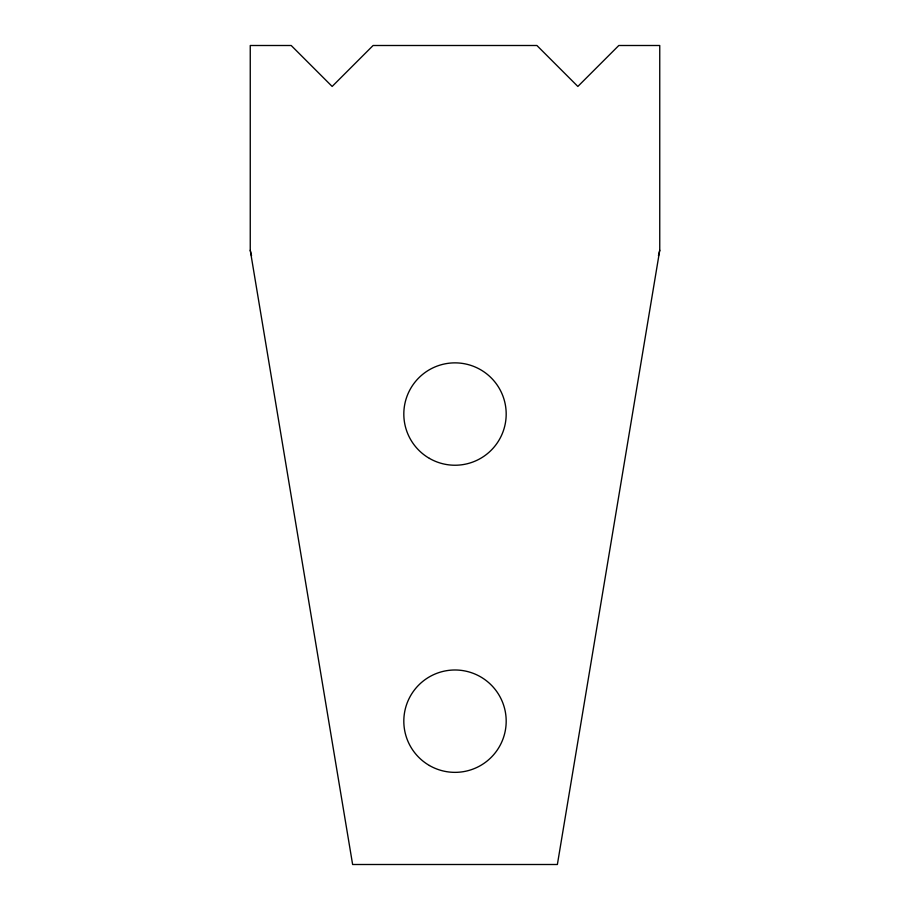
<?xml version="1.0" encoding="UTF-8"?>
<svg xmlns="http://www.w3.org/2000/svg" width="910" height="910" viewBox="0 0 910 910"><rect width="100%" height="100%" fill="white"/><g stroke="black" fill="none" stroke-linecap="round" stroke-linejoin="round"><path stroke-width="1.36" d="M659.75 250.25L557.375 864.5L352.625 864.5L250.25 250.25L250.25 45.5L291.2 45.5L332.15 86.45L373.1 45.5L536.9 45.5L577.85 86.45L618.8 45.5L659.75 45.5L659.75 250.25L658.453 255.778M250.25 250.25L251.547 255.778M429.406 458.378A51.188 51.188 0 0 0 506.188 414.05A51.188 51.188 0 0 0 429.406 369.722A51.188 51.188 0 0 0 429.406 458.378M429.406 765.503A51.188 51.188 0 0 0 506.188 721.175A51.188 51.188 0 0 0 429.406 676.847A51.188 51.188 0 0 0 429.406 765.503"/></g></svg>
